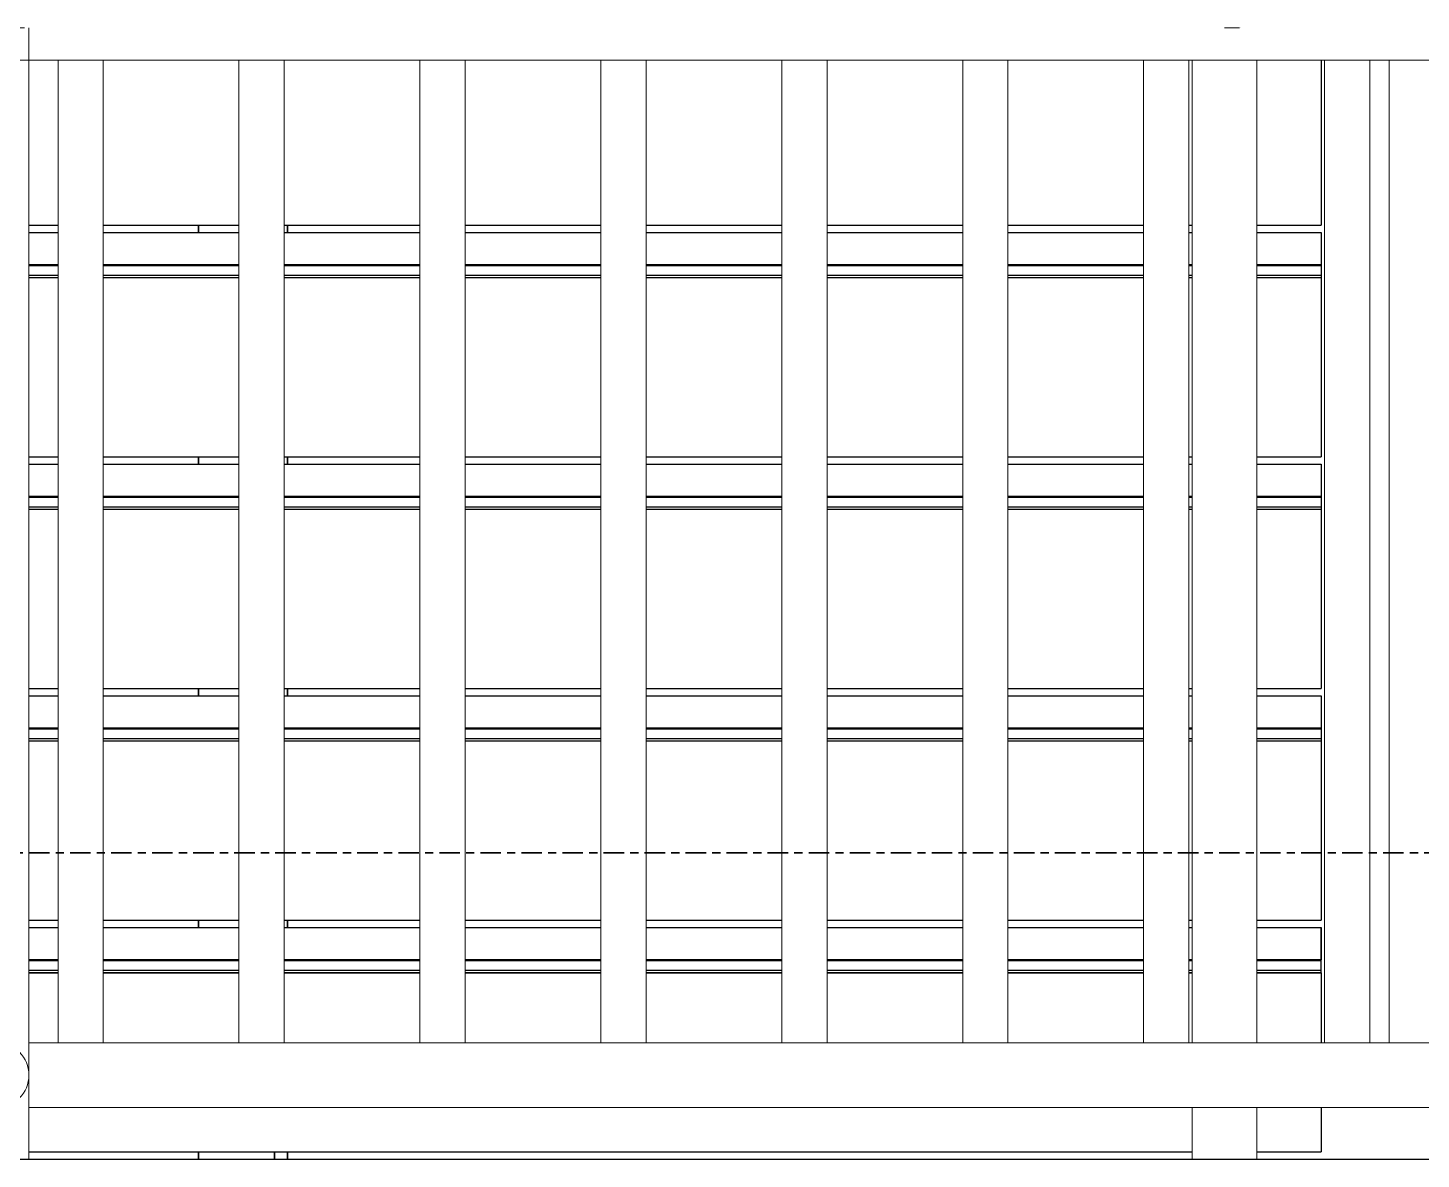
# Model space of a CAD drawing. Header units: millimetres. Extents: x -153298 to 620751, y -313239 to 250031.
# Drawn here: x 6248 to 7326, y -301552 to -300677 of the extents above; entities that cross this region are included whole.
import ezdxf

# ---------------------------------------------------------------- set-up
doc = ezdxf.new("R2010")
doc.units = ezdxf.units.MM
doc.linetypes.add('Centre', pattern=[31.75, 6.35, -4.7625, 15.875, -4.7625])
for name, color, linetype, lineweight in [('A-FLOR-HRAL', 7, 'Continuous', 25), ('A-FLOR-LEVL', 7, 'Continuous', 35), ('E-LITE-EQPM', 7, 'Continuous', 35), ('I-WALL-E', 7, 'Continuous', 35), ('S-STRS-E', 7, 'Continuous', 25), ('WALL-E', 7, 'Continuous', 35)]:
    doc.layers.add(name, color=color, linetype=linetype, lineweight=lineweight)

# ---------------------------------------------------------------- blocks, each defined once
blk = doc.blocks.new('Railing - 35mm-14343221-2140-01 ENTRANCE 1 ELEVATION 2')
at = {"layer": 'A-FLOR-HRAL', "color": 7, "lineweight": 9}
blk.add_line((-17369.5, 112828.3), (-17369.5, 113588.3), dxfattribs=at)
blk = doc.blocks.new('Railing - Post_50mm-18334296-2140-01 ENTRANCE 1 ELEVATION 2')
at = {"layer": 'A-FLOR-HRAL', "color": 7, "lineweight": 9}
for p, q in [((-17472, 112738.3), (-17522, 112738.3)), ((-17522, 112738.3), (-17472, 112738.3))]:
    blk.add_line(p, q, dxfattribs=at)
blk = doc.blocks.new('Railing - Post_50mm-14343219-2140-01 ENTRANCE 1 ELEVATION 2')
at = {"layer": 'A-FLOR-HRAL', "color": 7, "lineweight": 9}
for p, q in [((-17497, 113613.3), (-17497, 113613.3)), ((-17497, 113613.3), (-17485.3, 113613.3)), ((-17485.3, 113613.3), (-17497, 113613.3)), ((-17484.5, 113613.3), (-17484.5, 113613.3)), ((-17522, 113588.3), (-17522, 112828.3)), ((-17472, 112828.3), (-17472, 113588.3)), ((-17522, 112778.3), (-17522, 112738.3)), ((-17472, 112738.3), (-17472, 112778.3)), ((-17497, 112738.3), (-17497, 112738.3)), ((-17497, 112738.3), (-17497, 112738.3))]:
    blk.add_line(p, q, dxfattribs=at)
blk = doc.blocks.new('Railing - Railing-8634568-2140-01 ENTRANCE 1 ELEVATION 2')
at = {"color": 7}
for name in ['Railing - Post_50mm-18334296-2140-01 ENTRANCE 1 ELEVATION 2', 'Railing - Post_50mm-14343219-2140-01 ENTRANCE 1 ELEVATION 2', 'Railing - 35mm-14343221-2140-01 ENTRANCE 1 ELEVATION 2']:
    blk.add_blockref(name, (0, -3225.2), dxfattribs=at)
blk = doc.blocks.new('Railing - 35mm-V465-2140-01 ENTRANCE 1 ELEVATION 2')
at = {"layer": 'A-FLOR-HRAL', "color": 7, "lineweight": 9}
for p, q in [((-17374.5, 111975.7), (-17374.5, 111215.7)), ((-17357, 111975.7), (-17374.5, 111975.7)), ((-17339.5, 111975.7), (-17357, 111975.7)), ((-17339.5, 111215.7), (-17339.5, 111975.7)), ((-17374.5, 111215.7), (-17357, 111215.7)), ((-17357, 111215.7), (-17339.5, 111215.7))]:
    blk.add_line(p, q, dxfattribs=at)
blk = doc.blocks.new('Railing - Post_50mm-V538-2140-01 ENTRANCE 1 ELEVATION 2')
at = {"layer": 'A-FLOR-HRAL', "color": 7, "lineweight": 9}
for p, q in [((-18472, 106287.8), (-18422, 106287.8)), ((-18422, 106287.8), (-18472, 106287.8))]:
    blk.add_line(p, q, dxfattribs=at)
blk = doc.blocks.new('Railing - Post_50mm-V539-2140-01 ENTRANCE 1 ELEVATION 2')
at = {"layer": 'A-FLOR-HRAL', "color": 7, "lineweight": 9}
for p, q in [((-18472, 106287.8), (-18472, 107162.8)), ((-18447, 107162.8), (-18447, 107162.8)), ((-18447, 107162.8), (-18425.5, 107162.8)), ((-18425.5, 107162.8), (-18447, 107162.8)), ((-18425.4, 107162.8), (-18425.4, 107162.8)), ((-18422, 107162.8), (-18422, 106287.8)), ((-18447, 106287.8), (-18447, 106287.8)), ((-18447, 106287.8), (-18447, 106287.8))]:
    blk.add_line(p, q, dxfattribs=at)
blk = doc.blocks.new('Railing - Railing-14945778-2140-01 ENTRANCE 1 ELEVATION 2')
at = {"layer": 'A-FLOR-HRAL', "color": 7, "lineweight": 9}
for p, q in [((-16422, 109603), (-18422, 109603)), ((-18422, 109578), (-18422, 109603)), ((-18422, 109553), (-18422, 109578)), ((-18422, 109553), (-16422, 109553))]:
    blk.add_line(p, q, dxfattribs=at)
for start, end in [(0, 180), (180, 0)]:
    blk.add_arc((-18447, 109578), 25, start, end, dxfattribs=at)
at = {"color": 7}
for name in ['Railing - Post_50mm-V538-2140-01 ENTRANCE 1 ELEVATION 2', 'Railing - Post_50mm-V539-2140-01 ENTRANCE 1 ELEVATION 2']:
    blk.add_blockref(name, (0, 3225.2), dxfattribs=at)
at = {"color": 7, "extrusion": (0, 0, -1), "zscale": -1}
for p in [(35739, -1612.6), (35599, -1612.6), (35459, -1612.6), (35319, -1612.6), (35179, -1612.6), (35039, -1612.6), (34899, -1612.6), (34759, -1612.6)]:
    blk.add_blockref('Railing - 35mm-V465-2140-01 ENTRANCE 1 ELEVATION 2', p, dxfattribs=at)
blk = doc.blocks.new('Top Rail Type - Top Rail_Internal_-14945782-2140-01 ENTRANCE 1 ELEVATION 2')
at = {"layer": 'A-FLOR-HRAL', "color": 7, "lineweight": 9}
blk.add_line((-18447, 110363), (-16422, 110363), dxfattribs=at)
blk = doc.blocks.new('ACM_L14 - LED Street Light Luminaire with Wide Light - PRA4-CB-8-V575-2140-01 ENTRANCE 1 ELEVATION 2')
at = {"layer": 'E-LITE-EQPM', "color": 7}
for p, q in [((-18290.8, 110235.5), (-18290.8, 110229.8)), ((-18290.8, 110056.3), (-18290.8, 110050.6)), ((-18290.8, 109877.1), (-18290.8, 109871.4)), ((-18290.8, 109698), (-18290.8, 109692.2)), ((-18290.8, 109518.8), (-18290.8, 109513))]:
    blk.add_line(p, q, dxfattribs=at)

msp = doc.modelspace()

# ---------------------------------------------------------------- linework, layer by layer
at = {"layer": 'A-FLOR-LEVL', "color": 7, "linetype": 'Centre'}
msp.add_line((-6493.6229, -301314.7103), (38178.1357, -301314.7103), dxfattribs=at)
at = {"layer": 'I-WALL-E', "color": 7}
for p, q in [((6449.1524, -300829.2133), (6449.1524, -300834.952)), ((6449.1524, -300834.952), (6449.1524, -300829.2133)), ((6449.1524, -301008.392), (6449.1524, -301014.1308)), ((6449.1524, -301014.1308), (6449.1524, -301008.392)), ((6449.1524, -301187.5708), (6449.1524, -301193.3095)), ((6449.1524, -301193.3095), (6449.1524, -301187.5708)), ((6449.1524, -301366.7495), (6449.1524, -301372.4882)), ((6449.1524, -301372.4882), (6449.1524, -301366.7495)), ((6449.1524, -301545.9282), (6449.1524, -301551.667)), ((6449.1524, -301551.667), (6449.1524, -301545.9282))]:
    msp.add_line(p, q, dxfattribs=at)
at = {"layer": 'S-STRS-E', "color": 7}
for p, q in [((7249.1524, -300701.667), (7249.1524, -300829.2133)), ((6249.1524, -300829.2133), (6271.6524, -300829.2133)), ((6249.1524, -300834.952), (6271.6524, -300834.952)), ((6249.1524, -300834.952), (6271.6524, -300834.952)), ((6249.1524, -300834.952), (6271.6524, -300834.952)), ((6249.1524, -300834.952), (6271.6524, -300834.952)), ((6249.1524, -300834.952), (6271.6524, -300834.952)), ((6249.1524, -300834.952), (6271.6524, -300834.952)), ((6249.1524, -300834.952), (6271.6524, -300834.952)), ((6306.4468, -300834.952), (6411.6524, -300834.952)), ((6306.4468, -300834.952), (6411.6524, -300834.952)), ((6306.4468, -300834.952), (6411.6524, -300834.952)), ((6306.4468, -300834.952), (6411.6524, -300834.952)), ((6306.4468, -300834.952), (6411.6524, -300834.952)), ((6306.4468, -300834.952), (6411.6524, -300834.952)), ((6306.4468, -300834.952), (6411.6524, -300834.952)), ((6306.4556, -300829.2133), (6411.6524, -300829.2133)), ((6446.4468, -300834.952), (6551.6524, -300834.952)), ((6446.4468, -300834.952), (6551.6524, -300834.952)), ((6446.4468, -300834.952), (6551.6524, -300834.952)), ((6446.4468, -300834.952), (6551.6524, -300834.952)), ((6446.4468, -300834.952), (6551.6524, -300834.952)), ((6446.4468, -300834.952), (6551.6524, -300834.952)), ((6446.4468, -300834.952), (6551.6524, -300834.952)), ((6446.4556, -300829.2133), (6551.6524, -300829.2133)), ((6586.4468, -300834.952), (6691.6524, -300834.952)), ((6586.4468, -300834.952), (6691.6524, -300834.952)), ((6586.4468, -300834.952), (6691.6524, -300834.952)), ((6586.4468, -300834.952), (6691.6524, -300834.952)), ((6586.4468, -300834.952), (6691.6524, -300834.952)), ((6586.4468, -300834.952), (6691.6524, -300834.952)), ((6586.4468, -300834.952), (6691.6524, -300834.952)), ((6586.4556, -300829.2133), (6691.6524, -300829.2133)), ((6726.4468, -300834.952), (6831.6524, -300834.952)), ((6726.4468, -300834.952), (6831.6524, -300834.952)), ((6726.4468, -300834.952), (6831.6524, -300834.952)), ((6726.4468, -300834.952), (6831.6524, -300834.952)), ((6726.4468, -300834.952), (6831.6524, -300834.952)), ((6726.4468, -300834.952), (6831.6524, -300834.952)), ((6726.4468, -300834.952), (6831.6524, -300834.952)), ((6726.4556, -300829.2133), (6831.6524, -300829.2133)), ((6866.4468, -300834.952), (6971.6524, -300834.952)), ((6866.4468, -300834.952), (6971.6524, -300834.952)), ((6866.4468, -300834.952), (6971.6524, -300834.952)), ((6866.4468, -300834.952), (6971.6524, -300834.952)), ((6866.4468, -300834.952), (6971.6524, -300834.952)), ((6866.4468, -300834.952), (6971.6524, -300834.952)), ((6866.4468, -300834.952), (6971.6524, -300834.952)), ((6866.4556, -300829.2133), (6971.6524, -300829.2133)), ((7006.4468, -300834.952), (7111.6524, -300834.952)), ((7006.4468, -300834.952), (7111.6524, -300834.952)), ((7006.4468, -300834.952), (7111.6524, -300834.952)), ((7006.4468, -300834.952), (7111.6524, -300834.952)), ((7006.4468, -300834.952), (7111.6524, -300834.952)), ((7006.4468, -300834.952), (7111.6524, -300834.952)), ((7006.4468, -300834.952), (7111.6524, -300834.952)), ((7006.4556, -300829.2133), (7111.6524, -300829.2133)), ((7146.4468, -300834.952), (7149.1524, -300834.952)), ((7146.4468, -300834.952), (7149.1524, -300834.952)), ((7146.4468, -300834.952), (7149.1524, -300834.952)), ((7146.4468, -300834.952), (7149.1524, -300834.952)), ((7146.4468, -300834.952), (7149.1524, -300834.952)), ((7146.4468, -300834.952), (7149.1524, -300834.952)), ((7146.4468, -300834.952), (7149.1524, -300834.952)), ((7146.4556, -300829.2133), (7149.1524, -300829.2133)), ((7199.1524, -300829.2133), (7249.1524, -300829.2133)), ((7199.1524, -300834.952), (7249.1524, -300834.952)), ((7199.1524, -300834.952), (7249.1524, -300834.952)), ((7199.1524, -300834.952), (7249.1524, -300834.952)), ((7199.1524, -300834.952), (7249.1524, -300834.952)), ((7199.1524, -300834.952), (7249.1524, -300834.952)), ((7199.1524, -300834.952), (7249.1524, -300834.952)), ((7199.1524, -300834.952), (7249.1524, -300834.952)), ((7249.1524, -300834.952), (7249.1524, -300859.952)), ((7249.1524, -300835.5886), (7249.1524, -300840.452)), ((7249.1524, -300835.5886), (7249.1524, -300837.452)), ((7249.1524, -300835.5886), (7249.1524, -300837.452)), ((7249.1524, -300835.5886), (7249.1524, -300837.452)), ((7249.1524, -300835.5886), (7249.1524, -300837.452)), ((7249.1524, -300835.5886), (7249.1524, -300837.452)), ((7249.1524, -300839.952), (7249.1524, -300849.952)), ((7249.1524, -300840.452), (7249.1524, -300849.452)), ((7249.1524, -300840.452), (7249.1524, -300860.452)), ((7249.1524, -300849.452), (7249.1524, -300852.952)), ((7249.1524, -300849.952), (7249.1524, -300852.452)), ((6271.6524, -300859.952), (6249.1524, -300859.952)), ((6249.1524, -300860.452), (6271.6524, -300860.452)), ((6249.1524, -300860.452), (6271.6524, -300860.452)), ((6411.6524, -300859.952), (6306.6524, -300859.952)), ((6306.6524, -300860.452), (6411.6524, -300860.452)), ((6306.6524, -300860.452), (6411.6524, -300860.452)), ((6551.6524, -300859.952), (6446.6524, -300859.952)), ((6446.6524, -300860.452), (6551.6524, -300860.452)), ((6446.6524, -300860.452), (6551.6524, -300860.452)), ((6691.6524, -300859.952), (6586.6524, -300859.952)), ((6586.6524, -300860.452), (6691.6524, -300860.452)), ((6586.6524, -300860.452), (6691.6524, -300860.452)), ((6831.6524, -300859.952), (6726.6524, -300859.952)), ((6726.6524, -300860.452), (6831.6524, -300860.452)), ((6726.6524, -300860.452), (6831.6524, -300860.452)), ((6971.6524, -300859.952), (6866.6524, -300859.952)), ((6866.6524, -300860.452), (6971.6524, -300860.452)), ((6866.6524, -300860.452), (6971.6524, -300860.452)), ((7111.6524, -300859.952), (7006.6524, -300859.952)), ((7006.6524, -300860.452), (7111.6524, -300860.452)), ((7006.6524, -300860.452), (7111.6524, -300860.452)), ((7149.1524, -300859.952), (7146.6524, -300859.952)), ((7146.6524, -300860.452), (7149.1524, -300860.452)), ((7146.6524, -300860.452), (7149.1524, -300860.452)), ((7249.1524, -300859.952), (7199.1524, -300859.952)), ((7199.1524, -300860.452), (7249.1524, -300860.452)), ((7199.1524, -300860.452), (7249.1524, -300860.452)), ((7249.1524, -300860.452), (7249.1524, -300867.952)), ((6249.1524, -300867.952), (6271.6524, -300867.952)), ((6271.6524, -300869.952), (6249.1524, -300869.952)), ((6271.6524, -300869.952), (6249.1524, -300869.952)), ((6306.6524, -300867.952), (6411.6524, -300867.952)), ((6411.6524, -300869.952), (6306.6524, -300869.952)), ((6411.6524, -300869.952), (6306.6524, -300869.952)), ((6446.6524, -300867.952), (6551.6524, -300867.952)), ((6551.6524, -300869.952), (6446.6524, -300869.952)), ((6551.6524, -300869.952), (6446.6524, -300869.952)), ((6586.6524, -300867.952), (6691.6524, -300867.952)), ((6691.6524, -300869.952), (6586.6524, -300869.952)), ((6691.6524, -300869.952), (6586.6524, -300869.952)), ((6726.6524, -300867.952), (6831.6524, -300867.952)), ((6831.6524, -300869.952), (6726.6524, -300869.952)), ((6831.6524, -300869.952), (6726.6524, -300869.952)), ((6866.6524, -300867.952), (6971.6524, -300867.952)), ((6971.6524, -300869.952), (6866.6524, -300869.952)), ((6971.6524, -300869.952), (6866.6524, -300869.952)), ((7006.6524, -300867.952), (7111.6524, -300867.952)), ((7111.6524, -300869.952), (7006.6524, -300869.952)), ((7111.6524, -300869.952), (7006.6524, -300869.952)), ((7146.6524, -300867.952), (7149.1524, -300867.952)), ((7149.1524, -300869.952), (7146.6524, -300869.952)), ((7149.1524, -300869.952), (7146.6524, -300869.952)), ((7199.1524, -300867.952), (7249.1524, -300867.952)), ((7249.1524, -300869.952), (7199.1524, -300869.952)), ((7249.1524, -300869.952), (7199.1524, -300869.952)), ((7249.1524, -300867.952), (7249.1524, -300869.952)), ((7249.1524, -300869.952), (7249.1524, -301008.392)), ((6249.1524, -301008.392), (6271.6524, -301008.392)), ((6249.1524, -301014.1308), (6271.6524, -301014.1308)), ((6249.1524, -301014.1308), (6271.6524, -301014.1308)), ((6249.1524, -301014.1308), (6271.6524, -301014.1308)), ((6249.1524, -301014.1308), (6271.6524, -301014.1308)), ((6249.1524, -301014.1308), (6271.6524, -301014.1308)), ((6249.1524, -301014.1308), (6271.6524, -301014.1308)), ((6249.1524, -301014.1308), (6271.6524, -301014.1308)), ((6306.6524, -301008.392), (6411.6524, -301008.392)), ((6306.6524, -301014.1308), (6411.6524, -301014.1308)), ((6306.6524, -301014.1308), (6411.6524, -301014.1308)), ((6306.6524, -301014.1308), (6411.6524, -301014.1308)), ((6306.6524, -301014.1308), (6411.6524, -301014.1308)), ((6306.6524, -301014.1308), (6411.6524, -301014.1308)), ((6306.6524, -301014.1308), (6411.6524, -301014.1308)), ((6306.6524, -301014.1308), (6411.6524, -301014.1308)), ((6446.6524, -301008.392), (6551.6524, -301008.392)), ((6446.6524, -301014.1308), (6551.6524, -301014.1308)), ((6446.6524, -301014.1308), (6551.6524, -301014.1308)), ((6446.6524, -301014.1308), (6551.6524, -301014.1308)), ((6446.6524, -301014.1308), (6551.6524, -301014.1308)), ((6446.6524, -301014.1308), (6551.6524, -301014.1308)), ((6446.6524, -301014.1308), (6551.6524, -301014.1308)), ((6446.6524, -301014.1308), (6551.6524, -301014.1308)), ((6586.6524, -301008.392), (6691.6524, -301008.392)), ((6586.6524, -301014.1308), (6691.6524, -301014.1308)), ((6586.6524, -301014.1308), (6691.6524, -301014.1308)), ((6586.6524, -301014.1308), (6691.6524, -301014.1308)), ((6586.6524, -301014.1308), (6691.6524, -301014.1308)), ((6586.6524, -301014.1308), (6691.6524, -301014.1308)), ((6586.6524, -301014.1308), (6691.6524, -301014.1308)), ((6586.6524, -301014.1308), (6691.6524, -301014.1308)), ((6726.6524, -301008.392), (6831.6524, -301008.392)), ((6726.6524, -301014.1308), (6831.6524, -301014.1308)), ((6726.6524, -301014.1308), (6831.6524, -301014.1308)), ((6726.6524, -301014.1308), (6831.6524, -301014.1308)), ((6726.6524, -301014.1308), (6831.6524, -301014.1308)), ((6726.6524, -301014.1308), (6831.6524, -301014.1308)), ((6726.6524, -301014.1308), (6831.6524, -301014.1308)), ((6726.6524, -301014.1308), (6831.6524, -301014.1308)), ((6866.6524, -301008.392), (6971.6524, -301008.392)), ((6866.6524, -301014.1308), (6971.6524, -301014.1308)), ((6866.6524, -301014.1308), (6971.6524, -301014.1308)), ((6866.6524, -301014.1308), (6971.6524, -301014.1308)), ((6866.6524, -301014.1308), (6971.6524, -301014.1308)), ((6866.6524, -301014.1308), (6971.6524, -301014.1308)), ((6866.6524, -301014.1308), (6971.6524, -301014.1308)), ((6866.6524, -301014.1308), (6971.6524, -301014.1308)), ((7006.6524, -301008.392), (7111.6524, -301008.392)), ((7006.6524, -301014.1308), (7111.6524, -301014.1308)), ((7006.6524, -301014.1308), (7111.6524, -301014.1308)), ((7006.6524, -301014.1308), (7111.6524, -301014.1308)), ((7006.6524, -301014.1308), (7111.6524, -301014.1308)), ((7006.6524, -301014.1308), (7111.6524, -301014.1308)), ((7006.6524, -301014.1308), (7111.6524, -301014.1308)), ((7006.6524, -301014.1308), (7111.6524, -301014.1308)), ((7146.6524, -301008.392), (7149.1524, -301008.392)), ((7146.6524, -301014.1308), (7149.1524, -301014.1308)), ((7146.6524, -301014.1308), (7149.1524, -301014.1308)), ((7146.6524, -301014.1308), (7149.1524, -301014.1308)), ((7146.6524, -301014.1308), (7149.1524, -301014.1308)), ((7146.6524, -301014.1308), (7149.1524, -301014.1308)), ((7146.6524, -301014.1308), (7149.1524, -301014.1308)), ((7146.6524, -301014.1308), (7149.1524, -301014.1308)), ((7199.1524, -301008.392), (7249.1524, -301008.392)), ((7199.1524, -301014.1308), (7249.1524, -301014.1308)), ((7199.1524, -301014.1308), (7249.1524, -301014.1308)), ((7199.1524, -301014.1308), (7249.1524, -301014.1308)), ((7199.1524, -301014.1308), (7249.1524, -301014.1308)), ((7199.1524, -301014.1308), (7249.1524, -301014.1308)), ((7199.1524, -301014.1308), (7249.1524, -301014.1308)), ((7199.1524, -301014.1308), (7249.1524, -301014.1308)), ((7249.1524, -301014.1308), (7249.1524, -301019.6308)), ((7249.1524, -301014.1308), (7249.1524, -301016.6308)), ((7249.1524, -301014.1308), (7249.1524, -301016.6308)), ((7249.1524, -301014.1308), (7249.1524, -301016.6308)), ((7249.1524, -301014.1308), (7249.1524, -301016.6308)), ((7249.1524, -301014.1308), (7249.1524, -301016.6308)), ((7249.1524, -301014.1308), (7249.1524, -301039.1308)), ((7249.1524, -301019.1308), (7249.1524, -301029.1308)), ((7249.1524, -301019.6308), (7249.1524, -301028.6308)), ((7249.1524, -301019.6308), (7249.1524, -301039.6308)), ((7249.1524, -301028.6308), (7249.1524, -301032.1308)), ((7249.1524, -301029.1308), (7249.1524, -301031.6308)), ((6271.6524, -301039.1308), (6249.1524, -301039.1308)), ((6249.1524, -301039.6308), (6271.6524, -301039.6308)), ((6249.1524, -301039.6308), (6271.6524, -301039.6308)), ((6411.6524, -301039.1308), (6306.6524, -301039.1308)), ((6306.6524, -301039.6308), (6411.6524, -301039.6308)), ((6306.6524, -301039.6308), (6411.6524, -301039.6308)), ((6551.6524, -301039.1308), (6446.6524, -301039.1308)), ((6446.6524, -301039.6308), (6551.6524, -301039.6308)), ((6446.6524, -301039.6308), (6551.6524, -301039.6308)), ((6691.6524, -301039.1308), (6586.6524, -301039.1308)), ((6586.6524, -301039.6308), (6691.6524, -301039.6308)), ((6586.6524, -301039.6308), (6691.6524, -301039.6308)), ((6831.6524, -301039.1308), (6726.6524, -301039.1308)), ((6726.6524, -301039.6308), (6831.6524, -301039.6308)), ((6726.6524, -301039.6308), (6831.6524, -301039.6308)), ((6971.6524, -301039.1308), (6866.6524, -301039.1308)), ((6866.6524, -301039.6308), (6971.6524, -301039.6308)), ((6866.6524, -301039.6308), (6971.6524, -301039.6308)), ((7111.6524, -301039.1308), (7006.6524, -301039.1308)), ((7006.6524, -301039.6308), (7111.6524, -301039.6308)), ((7006.6524, -301039.6308), (7111.6524, -301039.6308)), ((7149.1524, -301039.1308), (7146.6524, -301039.1308)), ((7146.6524, -301039.6308), (7149.1524, -301039.6308)), ((7146.6524, -301039.6308), (7149.1524, -301039.6308)), ((7249.1524, -301039.1308), (7199.1524, -301039.1308)), ((7199.1524, -301039.6308), (7249.1524, -301039.6308)), ((7199.1524, -301039.6308), (7249.1524, -301039.6308)), ((7249.1524, -301039.6308), (7249.1524, -301047.1308)), ((6249.1524, -301047.1308), (6271.6524, -301047.1308)), ((6271.6524, -301049.1308), (6249.1524, -301049.1308)), ((6271.6524, -301049.1308), (6249.1524, -301049.1308)), ((6306.6524, -301047.1308), (6411.6524, -301047.1308)), ((6411.6524, -301049.1308), (6306.6524, -301049.1308)), ((6411.6524, -301049.1308), (6306.6524, -301049.1308)), ((6446.6524, -301047.1308), (6551.6524, -301047.1308)), ((6551.6524, -301049.1308), (6446.6524, -301049.1308)), ((6551.6524, -301049.1308), (6446.6524, -301049.1308)), ((6586.6524, -301047.1308), (6691.6524, -301047.1308)), ((6691.6524, -301049.1308), (6586.6524, -301049.1308)), ((6691.6524, -301049.1308), (6586.6524, -301049.1308)), ((6726.6524, -301047.1308), (6831.6524, -301047.1308)), ((6831.6524, -301049.1308), (6726.6524, -301049.1308)), ((6831.6524, -301049.1308), (6726.6524, -301049.1308)), ((6866.6524, -301047.1308), (6971.6524, -301047.1308)), ((6971.6524, -301049.1308), (6866.6524, -301049.1308)), ((6971.6524, -301049.1308), (6866.6524, -301049.1308)), ((7006.6524, -301047.1308), (7111.6524, -301047.1308)), ((7111.6524, -301049.1308), (7006.6524, -301049.1308)), ((7111.6524, -301049.1308), (7006.6524, -301049.1308)), ((7146.6524, -301047.1308), (7149.1524, -301047.1308)), ((7149.1524, -301049.1308), (7146.6524, -301049.1308)), ((7149.1524, -301049.1308), (7146.6524, -301049.1308)), ((7199.1524, -301047.1308), (7249.1524, -301047.1308)), ((7249.1524, -301049.1308), (7199.1524, -301049.1308)), ((7249.1524, -301049.1308), (7199.1524, -301049.1308)), ((7249.1524, -301047.1308), (7249.1524, -301049.1308)), ((7249.1524, -301049.1308), (7249.1524, -301187.5708)), ((6249.1524, -301187.5708), (6271.6524, -301187.5708)), ((6306.6524, -301187.5708), (6411.6524, -301187.5708)), ((6446.6524, -301187.5708), (6551.6524, -301187.5708)), ((6586.6524, -301187.5708), (6691.6524, -301187.5708)), ((6726.6524, -301187.5708), (6831.6524, -301187.5708)), ((6866.6524, -301187.5708), (6971.6524, -301187.5708)), ((7006.6524, -301187.5708), (7111.6524, -301187.5708)), ((7146.6524, -301187.5708), (7149.1524, -301187.5708)), ((7199.1524, -301187.5708), (7249.1524, -301187.5708)), ((6249.1524, -301193.3095), (6271.6524, -301193.3095)), ((6249.1524, -301193.3095), (6271.6524, -301193.3095)), ((6249.1524, -301193.3095), (6271.6524, -301193.3095)), ((6249.1524, -301193.3095), (6271.6524, -301193.3095)), ((6249.1524, -301193.3095), (6271.6524, -301193.3095)), ((6249.1524, -301193.3095), (6271.6524, -301193.3095)), ((6249.1524, -301193.3095), (6271.6524, -301193.3095)), ((6306.6524, -301193.3095), (6411.6524, -301193.3095)), ((6306.6524, -301193.3095), (6411.6524, -301193.3095)), ((6306.6524, -301193.3095), (6411.6524, -301193.3095)), ((6306.6524, -301193.3095), (6411.6524, -301193.3095)), ((6306.6524, -301193.3095), (6411.6524, -301193.3095)), ((6306.6524, -301193.3095), (6411.6524, -301193.3095)), ((6306.6524, -301193.3095), (6411.6524, -301193.3095)), ((6446.6524, -301193.3095), (6551.6524, -301193.3095)), ((6446.6524, -301193.3095), (6551.6524, -301193.3095)), ((6446.6524, -301193.3095), (6551.6524, -301193.3095)), ((6446.6524, -301193.3095), (6551.6524, -301193.3095)), ((6446.6524, -301193.3095), (6551.6524, -301193.3095)), ((6446.6524, -301193.3095), (6551.6524, -301193.3095)), ((6446.6524, -301193.3095), (6551.6524, -301193.3095)), ((6586.6524, -301193.3095), (6691.6524, -301193.3095)), ((6586.6524, -301193.3095), (6691.6524, -301193.3095)), ((6586.6524, -301193.3095), (6691.6524, -301193.3095)), ((6586.6524, -301193.3095), (6691.6524, -301193.3095)), ((6586.6524, -301193.3095), (6691.6524, -301193.3095)), ((6586.6524, -301193.3095), (6691.6524, -301193.3095)), ((6586.6524, -301193.3095), (6691.6524, -301193.3095)), ((6726.6524, -301193.3095), (6831.6524, -301193.3095)), ((6726.6524, -301193.3095), (6831.6524, -301193.3095)), ((6726.6524, -301193.3095), (6831.6524, -301193.3095)), ((6726.6524, -301193.3095), (6831.6524, -301193.3095)), ((6726.6524, -301193.3095), (6831.6524, -301193.3095)), ((6726.6524, -301193.3095), (6831.6524, -301193.3095)), ((6726.6524, -301193.3095), (6831.6524, -301193.3095)), ((6866.6524, -301193.3095), (6971.6524, -301193.3095)), ((6866.6524, -301193.3095), (6971.6524, -301193.3095)), ((6866.6524, -301193.3095), (6971.6524, -301193.3095)), ((6866.6524, -301193.3095), (6971.6524, -301193.3095)), ((6866.6524, -301193.3095), (6971.6524, -301193.3095)), ((6866.6524, -301193.3095), (6971.6524, -301193.3095)), ((6866.6524, -301193.3095), (6971.6524, -301193.3095)), ((7006.6524, -301193.3095), (7111.6524, -301193.3095)), ((7006.6524, -301193.3095), (7111.6524, -301193.3095)), ((7006.6524, -301193.3095), (7111.6524, -301193.3095)), ((7006.6524, -301193.3095), (7111.6524, -301193.3095)), ((7006.6524, -301193.3095), (7111.6524, -301193.3095)), ((7006.6524, -301193.3095), (7111.6524, -301193.3095)), ((7006.6524, -301193.3095), (7111.6524, -301193.3095)), ((7146.6524, -301193.3095), (7149.1524, -301193.3095)), ((7146.6524, -301193.3095), (7149.1524, -301193.3095)), ((7146.6524, -301193.3095), (7149.1524, -301193.3095)), ((7146.6524, -301193.3095), (7149.1524, -301193.3095)), ((7146.6524, -301193.3095), (7149.1524, -301193.3095)), ((7146.6524, -301193.3095), (7149.1524, -301193.3095)), ((7146.6524, -301193.3095), (7149.1524, -301193.3095)), ((7199.1524, -301193.3095), (7249.1524, -301193.3095)), ((7199.1524, -301193.3095), (7249.1524, -301193.3095)), ((7199.1524, -301193.3095), (7249.1524, -301193.3095)), ((7199.1524, -301193.3095), (7249.1524, -301193.3095)), ((7199.1524, -301193.3095), (7249.1524, -301193.3095)), ((7199.1524, -301193.3095), (7249.1524, -301193.3095)), ((7199.1524, -301193.3095), (7249.1524, -301193.3095)), ((7249.1524, -301193.3095), (7249.1524, -301198.8095)), ((7249.1524, -301193.3095), (7249.1524, -301195.8095)), ((7249.1524, -301193.3095), (7249.1524, -301195.8095)), ((7249.1524, -301193.3095), (7249.1524, -301195.8095)), ((7249.1524, -301193.3095), (7249.1524, -301195.8095)), ((7249.1524, -301193.3095), (7249.1524, -301195.8095)), ((7249.1524, -301193.3095), (7249.1524, -301218.3095)), ((7249.1524, -301198.3095), (7249.1524, -301208.3095)), ((7249.1524, -301198.8095), (7249.1524, -301207.8095)), ((7249.1524, -301198.8095), (7249.1524, -301218.8095)), ((7249.1524, -301207.8095), (7249.1524, -301211.3095)), ((7249.1524, -301208.3095), (7249.1524, -301210.8095)), ((6271.6524, -301218.3095), (6249.1524, -301218.3095)), ((6249.1524, -301218.8095), (6271.6524, -301218.8095)), ((6249.1524, -301218.8095), (6271.6524, -301218.8095)), ((6411.6524, -301218.3095), (6306.6524, -301218.3095)), ((6306.6524, -301218.8095), (6411.6524, -301218.8095)), ((6306.6524, -301218.8095), (6411.6524, -301218.8095)), ((6551.6524, -301218.3095), (6446.6524, -301218.3095)), ((6446.6524, -301218.8095), (6551.6524, -301218.8095)), ((6446.6524, -301218.8095), (6551.6524, -301218.8095)), ((6691.6524, -301218.3095), (6586.6524, -301218.3095)), ((6586.6524, -301218.8095), (6691.6524, -301218.8095)), ((6586.6524, -301218.8095), (6691.6524, -301218.8095)), ((6831.6524, -301218.3095), (6726.6524, -301218.3095)), ((6726.6524, -301218.8095), (6831.6524, -301218.8095)), ((6726.6524, -301218.8095), (6831.6524, -301218.8095)), ((6971.6524, -301218.3095), (6866.6524, -301218.3095)), ((6866.6524, -301218.8095), (6971.6524, -301218.8095)), ((6866.6524, -301218.8095), (6971.6524, -301218.8095)), ((7111.6524, -301218.3095), (7006.6524, -301218.3095)), ((7006.6524, -301218.8095), (7111.6524, -301218.8095)), ((7006.6524, -301218.8095), (7111.6524, -301218.8095)), ((7149.1524, -301218.3095), (7146.6524, -301218.3095)), ((7146.6524, -301218.8095), (7149.1524, -301218.8095)), ((7146.6524, -301218.8095), (7149.1524, -301218.8095)), ((7249.1524, -301218.3095), (7199.1524, -301218.3095)), ((7199.1524, -301218.8095), (7249.1524, -301218.8095)), ((7199.1524, -301218.8095), (7249.1524, -301218.8095)), ((7249.1524, -301218.8095), (7249.1524, -301226.3095)), ((6249.1524, -301226.3095), (6271.6524, -301226.3095)), ((6271.6524, -301228.3095), (6249.1524, -301228.3095)), ((6271.6524, -301228.3095), (6249.1524, -301228.3095)), ((6306.6524, -301226.3095), (6411.6524, -301226.3095)), ((6411.6524, -301228.3095), (6306.6524, -301228.3095)), ((6411.6524, -301228.3095), (6306.6524, -301228.3095)), ((6446.6524, -301226.3095), (6551.6524, -301226.3095)), ((6551.6524, -301228.3095), (6446.6524, -301228.3095)), ((6551.6524, -301228.3095), (6446.6524, -301228.3095)), ((6586.6524, -301226.3095), (6691.6524, -301226.3095)), ((6691.6524, -301228.3095), (6586.6524, -301228.3095)), ((6691.6524, -301228.3095), (6586.6524, -301228.3095)), ((6726.6524, -301226.3095), (6831.6524, -301226.3095)), ((6831.6524, -301228.3095), (6726.6524, -301228.3095)), ((6831.6524, -301228.3095), (6726.6524, -301228.3095)), ((6866.6524, -301226.3095), (6971.6524, -301226.3095)), ((6971.6524, -301228.3095), (6866.6524, -301228.3095)), ((6971.6524, -301228.3095), (6866.6524, -301228.3095)), ((7006.6524, -301226.3095), (7111.6524, -301226.3095)), ((7111.6524, -301228.3095), (7006.6524, -301228.3095)), ((7111.6524, -301228.3095), (7006.6524, -301228.3095)), ((7146.6524, -301226.3095), (7149.1524, -301226.3095)), ((7149.1524, -301228.3095), (7146.6524, -301228.3095)), ((7149.1524, -301228.3095), (7146.6524, -301228.3095)), ((7199.1524, -301226.3095), (7249.1524, -301226.3095)), ((7249.1524, -301228.3095), (7199.1524, -301228.3095)), ((7249.1524, -301228.3095), (7199.1524, -301228.3095)), ((7249.1524, -301226.3095), (7249.1524, -301228.3095)), ((7249.1524, -301228.3095), (7249.1524, -301366.7495)), ((6249.1524, -301366.7495), (6271.7988, -301366.7495)), ((6249.1524, -301372.4882), (6271.7899, -301372.4882)), ((6249.1524, -301372.4882), (6271.7899, -301372.4882)), ((6249.1524, -301372.4882), (6271.7899, -301372.4882)), ((6249.1524, -301372.4882), (6271.7899, -301372.4882)), ((6249.1524, -301372.4882), (6271.7899, -301372.4882)), ((6249.1524, -301372.4882), (6271.7899, -301372.4882)), ((6249.1524, -301372.4882), (6271.7899, -301372.4882)), ((6306.6524, -301366.7495), (6411.7988, -301366.7495)), ((6306.6524, -301372.4882), (6411.7899, -301372.4882)), ((6306.6524, -301372.4882), (6411.7899, -301372.4882)), ((6306.6524, -301372.4882), (6411.7899, -301372.4882)), ((6306.6524, -301372.4882), (6411.7899, -301372.4882)), ((6306.6524, -301372.4882), (6411.7899, -301372.4882)), ((6306.6524, -301372.4882), (6411.7899, -301372.4882)), ((6306.6524, -301372.4882), (6411.7899, -301372.4882)), ((6446.6524, -301366.7495), (6551.7988, -301366.7495)), ((6446.6524, -301372.4882), (6551.7899, -301372.4882)), ((6446.6524, -301372.4882), (6551.7899, -301372.4882)), ((6446.6524, -301372.4882), (6551.7899, -301372.4882)), ((6446.6524, -301372.4882), (6551.7899, -301372.4882)), ((6446.6524, -301372.4882), (6551.7899, -301372.4882)), ((6446.6524, -301372.4882), (6551.7899, -301372.4882)), ((6446.6524, -301372.4882), (6551.7899, -301372.4882)), ((6586.6524, -301366.7495), (6691.7988, -301366.7495)), ((6586.6524, -301372.4882), (6691.7899, -301372.4882)), ((6586.6524, -301372.4882), (6691.7899, -301372.4882)), ((6586.6524, -301372.4882), (6691.7899, -301372.4882)), ((6586.6524, -301372.4882), (6691.7899, -301372.4882)), ((6586.6524, -301372.4882), (6691.7899, -301372.4882)), ((6586.6524, -301372.4882), (6691.7899, -301372.4882)), ((6586.6524, -301372.4882), (6691.7899, -301372.4882)), ((6726.6524, -301366.7495), (6831.7988, -301366.7495)), ((6726.6524, -301372.4882), (6831.7899, -301372.4882)), ((6726.6524, -301372.4882), (6831.7899, -301372.4882)), ((6726.6524, -301372.4882), (6831.7899, -301372.4882)), ((6726.6524, -301372.4882), (6831.7899, -301372.4882)), ((6726.6524, -301372.4882), (6831.7899, -301372.4882)), ((6726.6524, -301372.4882), (6831.7899, -301372.4882)), ((6726.6524, -301372.4882), (6831.7899, -301372.4882)), ((6866.6524, -301366.7495), (6971.7988, -301366.7495)), ((6866.6524, -301372.4882), (6971.7899, -301372.4882)), ((6866.6524, -301372.4882), (6971.7899, -301372.4882)), ((6866.6524, -301372.4882), (6971.7899, -301372.4882)), ((6866.6524, -301372.4882), (6971.7899, -301372.4882)), ((6866.6524, -301372.4882), (6971.7899, -301372.4882)), ((6866.6524, -301372.4882), (6971.7899, -301372.4882)), ((6866.6524, -301372.4882), (6971.7899, -301372.4882)), ((7006.6524, -301366.7495), (7111.7988, -301366.7495)), ((7006.6524, -301372.4882), (7111.7899, -301372.4882)), ((7006.6524, -301372.4882), (7111.7899, -301372.4882)), ((7006.6524, -301372.4882), (7111.7899, -301372.4882)), ((7006.6524, -301372.4882), (7111.7899, -301372.4882)), ((7006.6524, -301372.4882), (7111.7899, -301372.4882)), ((7006.6524, -301372.4882), (7111.7899, -301372.4882)), ((7006.6524, -301372.4882), (7111.7899, -301372.4882)), ((7146.6524, -301366.7495), (7149.1524, -301366.7495)), ((7146.6524, -301372.4882), (7149.1524, -301372.4882)), ((7146.6524, -301372.4882), (7149.1524, -301372.4882)), ((7146.6524, -301372.4882), (7149.1524, -301372.4882)), ((7146.6524, -301372.4882), (7149.1524, -301372.4882)), ((7146.6524, -301372.4882), (7149.1524, -301372.4882)), ((7146.6524, -301372.4882), (7149.1524, -301372.4882)), ((7146.6524, -301372.4882), (7149.1524, -301372.4882)), ((7199.1524, -301366.7495), (7249.1524, -301366.7495)), ((7199.1524, -301372.4882), (7249.1524, -301372.4882)), ((7199.1524, -301372.4882), (7249.1524, -301372.4882)), ((7199.1524, -301372.4882), (7249.1524, -301372.4882)), ((7199.1524, -301372.4882), (7249.1524, -301372.4882)), ((7199.1524, -301372.4882), (7249.1524, -301372.4882)), ((7199.1524, -301372.4882), (7249.1524, -301372.4882)), ((7199.1524, -301372.4882), (7249.1524, -301372.4882)), ((7249.1524, -301372.4882), (7249.1524, -301374.9882)), ((7249.1524, -301372.4882), (7249.1524, -301374.9882)), ((7249.1524, -301372.4882), (7249.1524, -301374.9882)), ((7249.1524, -301372.4882), (7249.1524, -301374.9882)), ((7249.1524, -301372.4882), (7249.1524, -301374.9882)), ((7249.1524, -301372.4882), (7249.1524, -301397.4882)), ((7249.1524, -301377.9882), (7249.1524, -301372.4882)), ((7249.1524, -301377.4882), (7249.1524, -301387.4882)), ((7249.1524, -301386.9882), (7249.1524, -301377.9882)), ((7249.1524, -301397.9882), (7249.1524, -301377.9882)), ((7249.1524, -301390.4882), (7249.1524, -301386.9882)), ((7249.1524, -301387.4882), (7249.1524, -301389.9882)), ((6271.7514, -301397.4882), (6249.1524, -301397.4882)), ((6249.1524, -301397.9882), (6271.7506, -301397.9882)), ((6249.1524, -301397.9882), (6271.7506, -301397.9882)), ((6249.1524, -301405.4882), (6271.739, -301405.4882)), ((6411.7514, -301397.4882), (6306.6524, -301397.4882)), ((6306.6524, -301397.9882), (6411.7506, -301397.9882)), ((6306.6524, -301397.9882), (6411.7506, -301397.9882)), ((6306.6524, -301405.4882), (6411.739, -301405.4882)), ((6551.7514, -301397.4882), (6446.6524, -301397.4882)), ((6446.6524, -301397.9882), (6551.7506, -301397.9882)), ((6446.6524, -301397.9882), (6551.7506, -301397.9882)), ((6446.6524, -301405.4882), (6551.739, -301405.4882)), ((6691.7514, -301397.4882), (6586.6524, -301397.4882)), ((6586.6524, -301397.9882), (6691.7506, -301397.9882)), ((6586.6524, -301397.9882), (6691.7506, -301397.9882)), ((6586.6524, -301405.4882), (6691.739, -301405.4882)), ((6831.7514, -301397.4882), (6726.6524, -301397.4882)), ((6726.6524, -301397.9882), (6831.7506, -301397.9882)), ((6726.6524, -301397.9882), (6831.7506, -301397.9882)), ((6726.6524, -301405.4882), (6831.739, -301405.4882)), ((6971.7514, -301397.4882), (6866.6524, -301397.4882)), ((6866.6524, -301397.9882), (6971.7506, -301397.9882)), ((6866.6524, -301397.9882), (6971.7506, -301397.9882)), ((6866.6524, -301405.4882), (6971.739, -301405.4882)), ((7111.7514, -301397.4882), (7006.6524, -301397.4882)), ((7006.6524, -301397.9882), (7111.7506, -301397.9882)), ((7006.6524, -301397.9882), (7111.7506, -301397.9882)), ((7006.6524, -301405.4882), (7111.739, -301405.4882)), ((7149.1524, -301397.4882), (7146.6524, -301397.4882)), ((7146.6524, -301397.9882), (7149.1524, -301397.9882)), ((7146.6524, -301397.9882), (7149.1524, -301397.9882)), ((7146.6524, -301405.4882), (7149.1524, -301405.4882)), ((7249.1524, -301397.4882), (7199.1524, -301397.4882)), ((7199.1524, -301397.9882), (7249.1524, -301397.9882)), ((7199.1524, -301397.9882), (7249.1524, -301397.9882)), ((7199.1524, -301405.4882), (7249.1524, -301405.4882)), ((7249.1524, -301405.4882), (7249.1524, -301397.9882)), ((7249.1524, -301407.4882), (7249.1524, -301405.4882)), ((6271.7359, -301407.4882), (6249.1524, -301407.4882)), ((6249.1524, -301407.4882), (6271.7359, -301407.4882)), ((6411.7359, -301407.4882), (6306.6524, -301407.4882)), ((6306.6524, -301407.4882), (6411.7359, -301407.4882)), ((6551.7359, -301407.4882), (6446.6524, -301407.4882)), ((6446.6524, -301407.4882), (6551.7359, -301407.4882)), ((6691.7359, -301407.4882), (6586.6524, -301407.4882)), ((6586.6524, -301407.4882), (6691.7359, -301407.4882)), ((6831.7359, -301407.4882), (6726.6524, -301407.4882)), ((6726.6524, -301407.4882), (6831.7359, -301407.4882)), ((6971.7359, -301407.4882), (6866.6524, -301407.4882)), ((6866.6524, -301407.4882), (6971.7359, -301407.4882)), ((7111.7359, -301407.4882), (7006.6524, -301407.4882)), ((7006.6524, -301407.4882), (7111.7359, -301407.4882)), ((7149.1524, -301407.4882), (7146.6524, -301407.4882)), ((7146.6524, -301407.4882), (7149.1524, -301407.4882)), ((7249.1524, -301407.4882), (7199.1524, -301407.4882)), ((7199.1524, -301407.4882), (7249.1524, -301407.4882)), ((7249.1524, -301407.4882), (7249.1524, -301461.667)), ((7249.1524, -301511.667), (7249.1524, -301545.9282)), ((6249.1524, -301545.9282), (7149.1524, -301545.9282)), ((7199.1443, -301545.9282), (7249.1524, -301545.9282)), ((6149.1524, -301551.667), (8449.1524, -301551.667))]:
    msp.add_line(p, q, dxfattribs=at)
at = {"layer": 'WALL-E', "color": 7}
for p, q in [((6449.1524, -300834.952), (6449.1524, -300829.2133)), ((6449.1524, -300829.2133), (6449.1524, -300834.952)), ((6449.1524, -300834.952), (6449.1524, -300829.2133)), ((6449.1524, -300834.952), (6449.1524, -300829.2133)), ((6449.1524, -300829.2133), (6449.1524, -300834.952)), ((6449.1524, -300834.952), (6449.1524, -300829.2133)), ((6449.1524, -300829.2133), (6449.1524, -300834.952)), ((6449.1524, -300834.952), (6449.1524, -300829.2133)), ((6449.1524, -300829.2133), (6449.1524, -300834.952)), ((6449.1524, -300834.952), (6449.1524, -300829.2133)), ((6449.1524, -300829.2133), (6449.1524, -300834.952)), ((6449.1524, -300834.952), (6449.1524, -300829.2133)), ((6449.1524, -300829.2133), (6449.1524, -300834.952)), ((6449.1524, -300834.952), (6449.1524, -300829.2133)), ((6449.1524, -300829.2133), (6449.1524, -300834.952)), ((6449.1524, -300834.952), (6449.1524, -300829.2133)), ((6449.1524, -300829.2133), (6449.1524, -300834.952)), ((6449.1524, -300834.952), (6449.1524, -300829.2133)), ((6449.1524, -300829.2133), (6449.1524, -300834.952)), ((6449.1524, -300834.952), (6449.1524, -300829.2133)), ((6449.1524, -300829.2133), (6449.1524, -300834.952)), ((6449.1524, -300834.952), (6449.1524, -300829.2133)), ((6449.1524, -300829.2133), (6449.1524, -300834.952)), ((6449.1524, -300834.952), (6449.1524, -300829.2133)), ((6449.1524, -300829.2133), (6449.1524, -300834.952)), ((6449.1524, -300829.2133), (6449.1524, -300834.952)), ((6449.1524, -301014.1308), (6449.1524, -301008.392)), ((6449.1524, -301008.392), (6449.1524, -301014.1308)), ((6449.1524, -301014.1308), (6449.1524, -301008.392)), ((6449.1524, -301014.1308), (6449.1524, -301008.392)), ((6449.1524, -301008.392), (6449.1524, -301014.1308)), ((6449.1524, -301014.1308), (6449.1524, -301008.392)), ((6449.1524, -301008.392), (6449.1524, -301014.1308)), ((6449.1524, -301014.1308), (6449.1524, -301008.392)), ((6449.1524, -301008.392), (6449.1524, -301014.1308)), ((6449.1524, -301014.1308), (6449.1524, -301008.392)), ((6449.1524, -301008.392), (6449.1524, -301014.1308)), ((6449.1524, -301014.1308), (6449.1524, -301008.392)), ((6449.1524, -301008.392), (6449.1524, -301014.1308)), ((6449.1524, -301014.1308), (6449.1524, -301008.392)), ((6449.1524, -301008.392), (6449.1524, -301014.1308)), ((6449.1524, -301014.1308), (6449.1524, -301008.392)), ((6449.1524, -301008.392), (6449.1524, -301014.1308)), ((6449.1524, -301014.1308), (6449.1524, -301008.392)), ((6449.1524, -301008.392), (6449.1524, -301014.1308)), ((6449.1524, -301014.1308), (6449.1524, -301008.392)), ((6449.1524, -301008.392), (6449.1524, -301014.1308)), ((6449.1524, -301014.1308), (6449.1524, -301008.392)), ((6449.1524, -301008.392), (6449.1524, -301014.1308)), ((6449.1524, -301014.1308), (6449.1524, -301008.392)), ((6449.1524, -301008.392), (6449.1524, -301014.1308)), ((6449.1524, -301008.392), (6449.1524, -301014.1308)), ((6449.1524, -301193.3095), (6449.1524, -301187.5708)), ((6449.1524, -301187.5708), (6449.1524, -301193.3095)), ((6449.1524, -301193.3095), (6449.1524, -301187.5708)), ((6449.1524, -301193.3095), (6449.1524, -301187.5708)), ((6449.1524, -301187.5708), (6449.1524, -301193.3095)), ((6449.1524, -301193.3095), (6449.1524, -301187.5708)), ((6449.1524, -301187.5708), (6449.1524, -301193.3095)), ((6449.1524, -301193.3095), (6449.1524, -301187.5708)), ((6449.1524, -301187.5708), (6449.1524, -301193.3095)), ((6449.1524, -301193.3095), (6449.1524, -301187.5708)), ((6449.1524, -301187.5708), (6449.1524, -301193.3095)), ((6449.1524, -301193.3095), (6449.1524, -301187.5708)), ((6449.1524, -301187.5708), (6449.1524, -301193.3095)), ((6449.1524, -301193.3095), (6449.1524, -301187.5708)), ((6449.1524, -301187.5708), (6449.1524, -301193.3095)), ((6449.1524, -301193.3095), (6449.1524, -301187.5708)), ((6449.1524, -301187.5708), (6449.1524, -301193.3095)), ((6449.1524, -301193.3095), (6449.1524, -301187.5708)), ((6449.1524, -301187.5708), (6449.1524, -301193.3095)), ((6449.1524, -301193.3095), (6449.1524, -301187.5708)), ((6449.1524, -301187.5708), (6449.1524, -301193.3095)), ((6449.1524, -301193.3095), (6449.1524, -301187.5708)), ((6449.1524, -301187.5708), (6449.1524, -301193.3095)), ((6449.1524, -301193.3095), (6449.1524, -301187.5708)), ((6449.1524, -301187.5708), (6449.1524, -301193.3095)), ((6449.1524, -301187.5708), (6449.1524, -301193.3095)), ((6449.1524, -301372.4882), (6449.1524, -301366.7495)), ((6449.1524, -301366.7495), (6449.1524, -301372.4882)), ((6449.1524, -301372.4882), (6449.1524, -301366.7495)), ((6449.1524, -301372.4882), (6449.1524, -301366.7495)), ((6449.1524, -301366.7495), (6449.1524, -301372.4882)), ((6449.1524, -301372.4882), (6449.1524, -301366.7495)), ((6449.1524, -301366.7495), (6449.1524, -301372.4882)), ((6449.1524, -301372.4882), (6449.1524, -301366.7495)), ((6449.1524, -301366.7495), (6449.1524, -301372.4882)), ((6449.1524, -301372.4882), (6449.1524, -301366.7495)), ((6449.1524, -301366.7495), (6449.1524, -301372.4882)), ((6449.1524, -301372.4882), (6449.1524, -301366.7495)), ((6449.1524, -301366.7495), (6449.1524, -301372.4882)), ((6449.1524, -301372.4882), (6449.1524, -301366.7495)), ((6449.1524, -301366.7495), (6449.1524, -301372.4882)), ((6449.1524, -301372.4882), (6449.1524, -301366.7495)), ((6449.1524, -301366.7495), (6449.1524, -301372.4882)), ((6449.1524, -301372.4882), (6449.1524, -301366.7495)), ((6449.1524, -301366.7495), (6449.1524, -301372.4882)), ((6449.1524, -301372.4882), (6449.1524, -301366.7495)), ((6449.1524, -301366.7495), (6449.1524, -301372.4882)), ((6449.1524, -301372.4882), (6449.1524, -301366.7495)), ((6449.1524, -301366.7495), (6449.1524, -301372.4882)), ((6449.1524, -301372.4882), (6449.1524, -301366.7495)), ((6449.1524, -301366.7495), (6449.1524, -301372.4882)), ((6449.1524, -301366.7495), (6449.1524, -301372.4882)), ((6439.1524, -301551.667), (6439.1524, -301545.9282)), ((6439.1524, -301545.9282), (6439.1524, -301551.667)), ((6439.1524, -301551.667), (6439.1524, -301545.9282)), ((6439.1524, -301545.9282), (6439.1524, -301551.667)), ((6439.1524, -301545.9282), (6439.1524, -301551.667)), ((6439.1524, -301551.667), (6439.1524, -301545.9282)), ((6439.1524, -301545.9282), (6439.1524, -301551.667)), ((6439.1524, -301551.667), (6439.1524, -301545.9282)), ((6439.1524, -301545.9282), (6439.1524, -301551.667)), ((6439.1524, -301551.667), (6439.1524, -301545.9282)), ((6439.1524, -301545.9282), (6439.1524, -301551.667)), ((6439.1524, -301551.667), (6439.1524, -301545.9282)), ((6439.1524, -301545.9282), (6439.1524, -301551.667)), ((6439.1524, -301551.667), (6439.1524, -301545.9282)), ((6439.1524, -301545.9282), (6439.1524, -301551.667)), ((6439.1524, -301551.667), (6439.1524, -301545.9282)), ((6439.1524, -301545.9282), (6439.1524, -301551.667)), ((6439.1524, -301551.667), (6439.1524, -301545.9282)), ((6439.1524, -301545.9282), (6439.1524, -301551.667)), ((6439.1524, -301551.667), (6439.1524, -301545.9282)), ((6439.1524, -301545.9282), (6439.1524, -301551.667)), ((6439.1524, -301551.667), (6439.1524, -301545.9282)), ((6439.1524, -301545.9282), (6439.1524, -301551.667)), ((6439.1524, -301551.667), (6439.1524, -301545.9282)), ((6439.1524, -301545.9282), (6439.1524, -301551.667)), ((6439.1524, -301551.667), (6439.1524, -301545.9282)), ((6449.1524, -301551.667), (6449.1524, -301545.9282)), ((6449.1524, -301545.9282), (6449.1524, -301551.667)), ((6449.1524, -301551.667), (6449.1524, -301545.9282)), ((6449.1524, -301551.667), (6449.1524, -301545.9282)), ((6449.1524, -301545.9282), (6449.1524, -301551.667)), ((6449.1524, -301551.667), (6449.1524, -301545.9282)), ((6449.1524, -301545.9282), (6449.1524, -301551.667)), ((6449.1524, -301551.667), (6449.1524, -301545.9282)), ((6449.1524, -301545.9282), (6449.1524, -301551.667)), ((6449.1524, -301551.667), (6449.1524, -301545.9282)), ((6449.1524, -301545.9282), (6449.1524, -301551.667)), ((6449.1524, -301551.667), (6449.1524, -301545.9282)), ((6449.1524, -301545.9282), (6449.1524, -301551.667)), ((6449.1524, -301551.667), (6449.1524, -301545.9282)), ((6449.1524, -301545.9282), (6449.1524, -301551.667)), ((6449.1524, -301551.667), (6449.1524, -301545.9282)), ((6449.1524, -301545.9282), (6449.1524, -301551.667)), ((6449.1524, -301551.667), (6449.1524, -301545.9282)), ((6449.1524, -301545.9282), (6449.1524, -301551.667)), ((6449.1524, -301551.667), (6449.1524, -301545.9282)), ((6449.1524, -301545.9282), (6449.1524, -301551.667)), ((6449.1524, -301551.667), (6449.1524, -301545.9282)), ((6449.1524, -301545.9282), (6449.1524, -301551.667)), ((6449.1524, -301551.667), (6449.1524, -301545.9282)), ((6449.1524, -301545.9282), (6449.1524, -301551.667)), ((6449.1524, -301545.9282), (6449.1524, -301551.667))]:
    msp.add_line(p, q, dxfattribs=at)

# ---------------------------------------------------------------- block references
at = {"layer": 'A-FLOR-HRAL', "color": 7, "lineweight": 9}
for name in ['Railing - Railing-8634568-2140-01 ENTRANCE 1 ELEVATION 2', 'Top Rail Type - Top Rail_Internal_-14945782-2140-01 ENTRANCE 1 ELEVATION 2', 'Railing - Railing-14945778-2140-01 ENTRANCE 1 ELEVATION 2']:
    msp.add_blockref(name, (24671.1729, -411064.7103), dxfattribs=at)
at = {"layer": 'E-LITE-EQPM', "color": 7}
msp.add_blockref('ACM_L14 - LED Street Light Luminaire with Wide Light - PRA4-CB-8-V575-2140-01 ENTRANCE 1 ELEVATION 2', (24671.1729, -411064.7103), dxfattribs=at)
msp.add_blockref('ACM_L14 - LED Street Light Luminaire with Wide Light - PRA4-CB-8-V575-2140-01 ENTRANCE 1 ELEVATION 2', (24671.1729, -411064.7103), dxfattribs=at)

doc.saveas('drawing.dxf')
